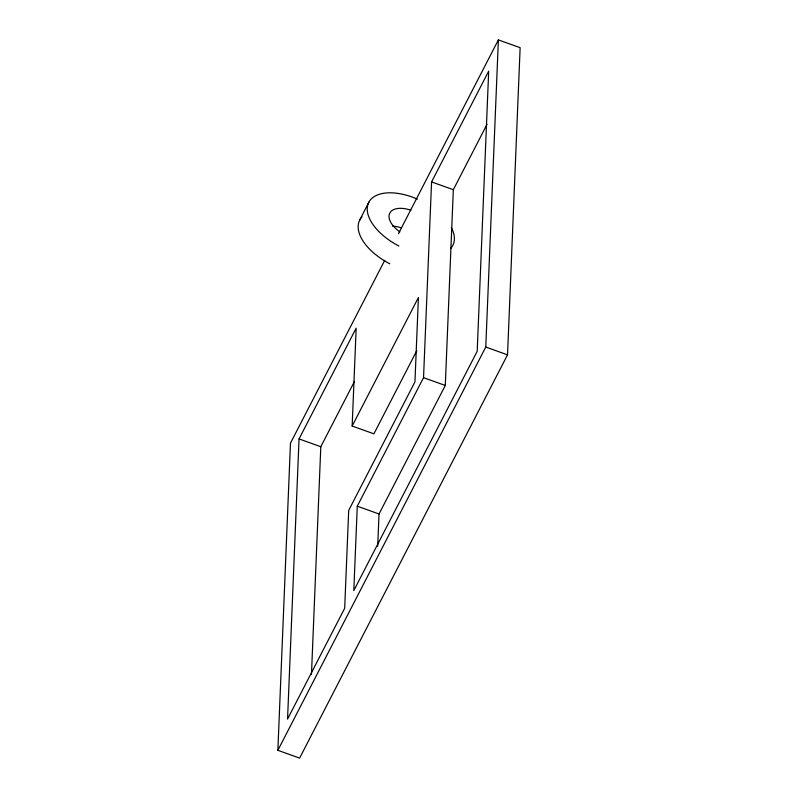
<?xml version="1.0" encoding="UTF-8"?>
<svg xmlns="http://www.w3.org/2000/svg" width="798" height="798" viewBox="0 0 798 798"><rect width="100%" height="100%" fill="white"/><g stroke="black" fill="none" stroke-linecap="round" stroke-linejoin="round"><path stroke-width="1.2" d="M398.421 233.774L498.381 39.9L520.136 47.69L507.528 354.841L299.619 758.1L277.864 750.31L290.472 443.159L384.716 260.367M352.157 426.032L356.167 328.148L299.05 438.93L287.549 719.088L344.676 608.295L348.696 510.411L414.95 381.903L418.411 297.524L352.157 426.032L373.913 433.823L416.756 350.731M311.459 674.579L320.806 446.72L354.512 381.364M357.275 506.191L353.813 590.57L477.194 351.28L488.685 71.132L431.568 181.914L423.539 377.683L357.275 506.191L379.03 513.982L377.703 546.241M379.03 513.982L445.294 385.464L453.324 189.705L487.029 124.338M277.864 750.31L485.773 347.05L498.381 39.9M359.579 220.378L368.895 202.133M431.568 181.914L453.324 189.705M485.773 347.05L507.528 354.841M423.539 377.683L445.294 385.464M299.05 438.93L320.806 446.72M451.419 227.709A47.212 25.187 27 0 1 450.541 248.557M398.89 246.023A47.212 25.187 27 0 1 368.227 203.57A47.212 25.187 27 0 1 417.394 199.101M399.828 231.879A23.601 12.588 27 0 1 389.793 213.096A23.601 12.588 27 0 1 410.92 210.233M389.813 263.809A47.212 25.187 27 0 1 360.965 218.133M361.644 217.305A47.212 25.187 27 0 1 362.013 216.906M392.566 226.133A23.601 12.588 27 0 1 401.394 227.859"/></g></svg>
